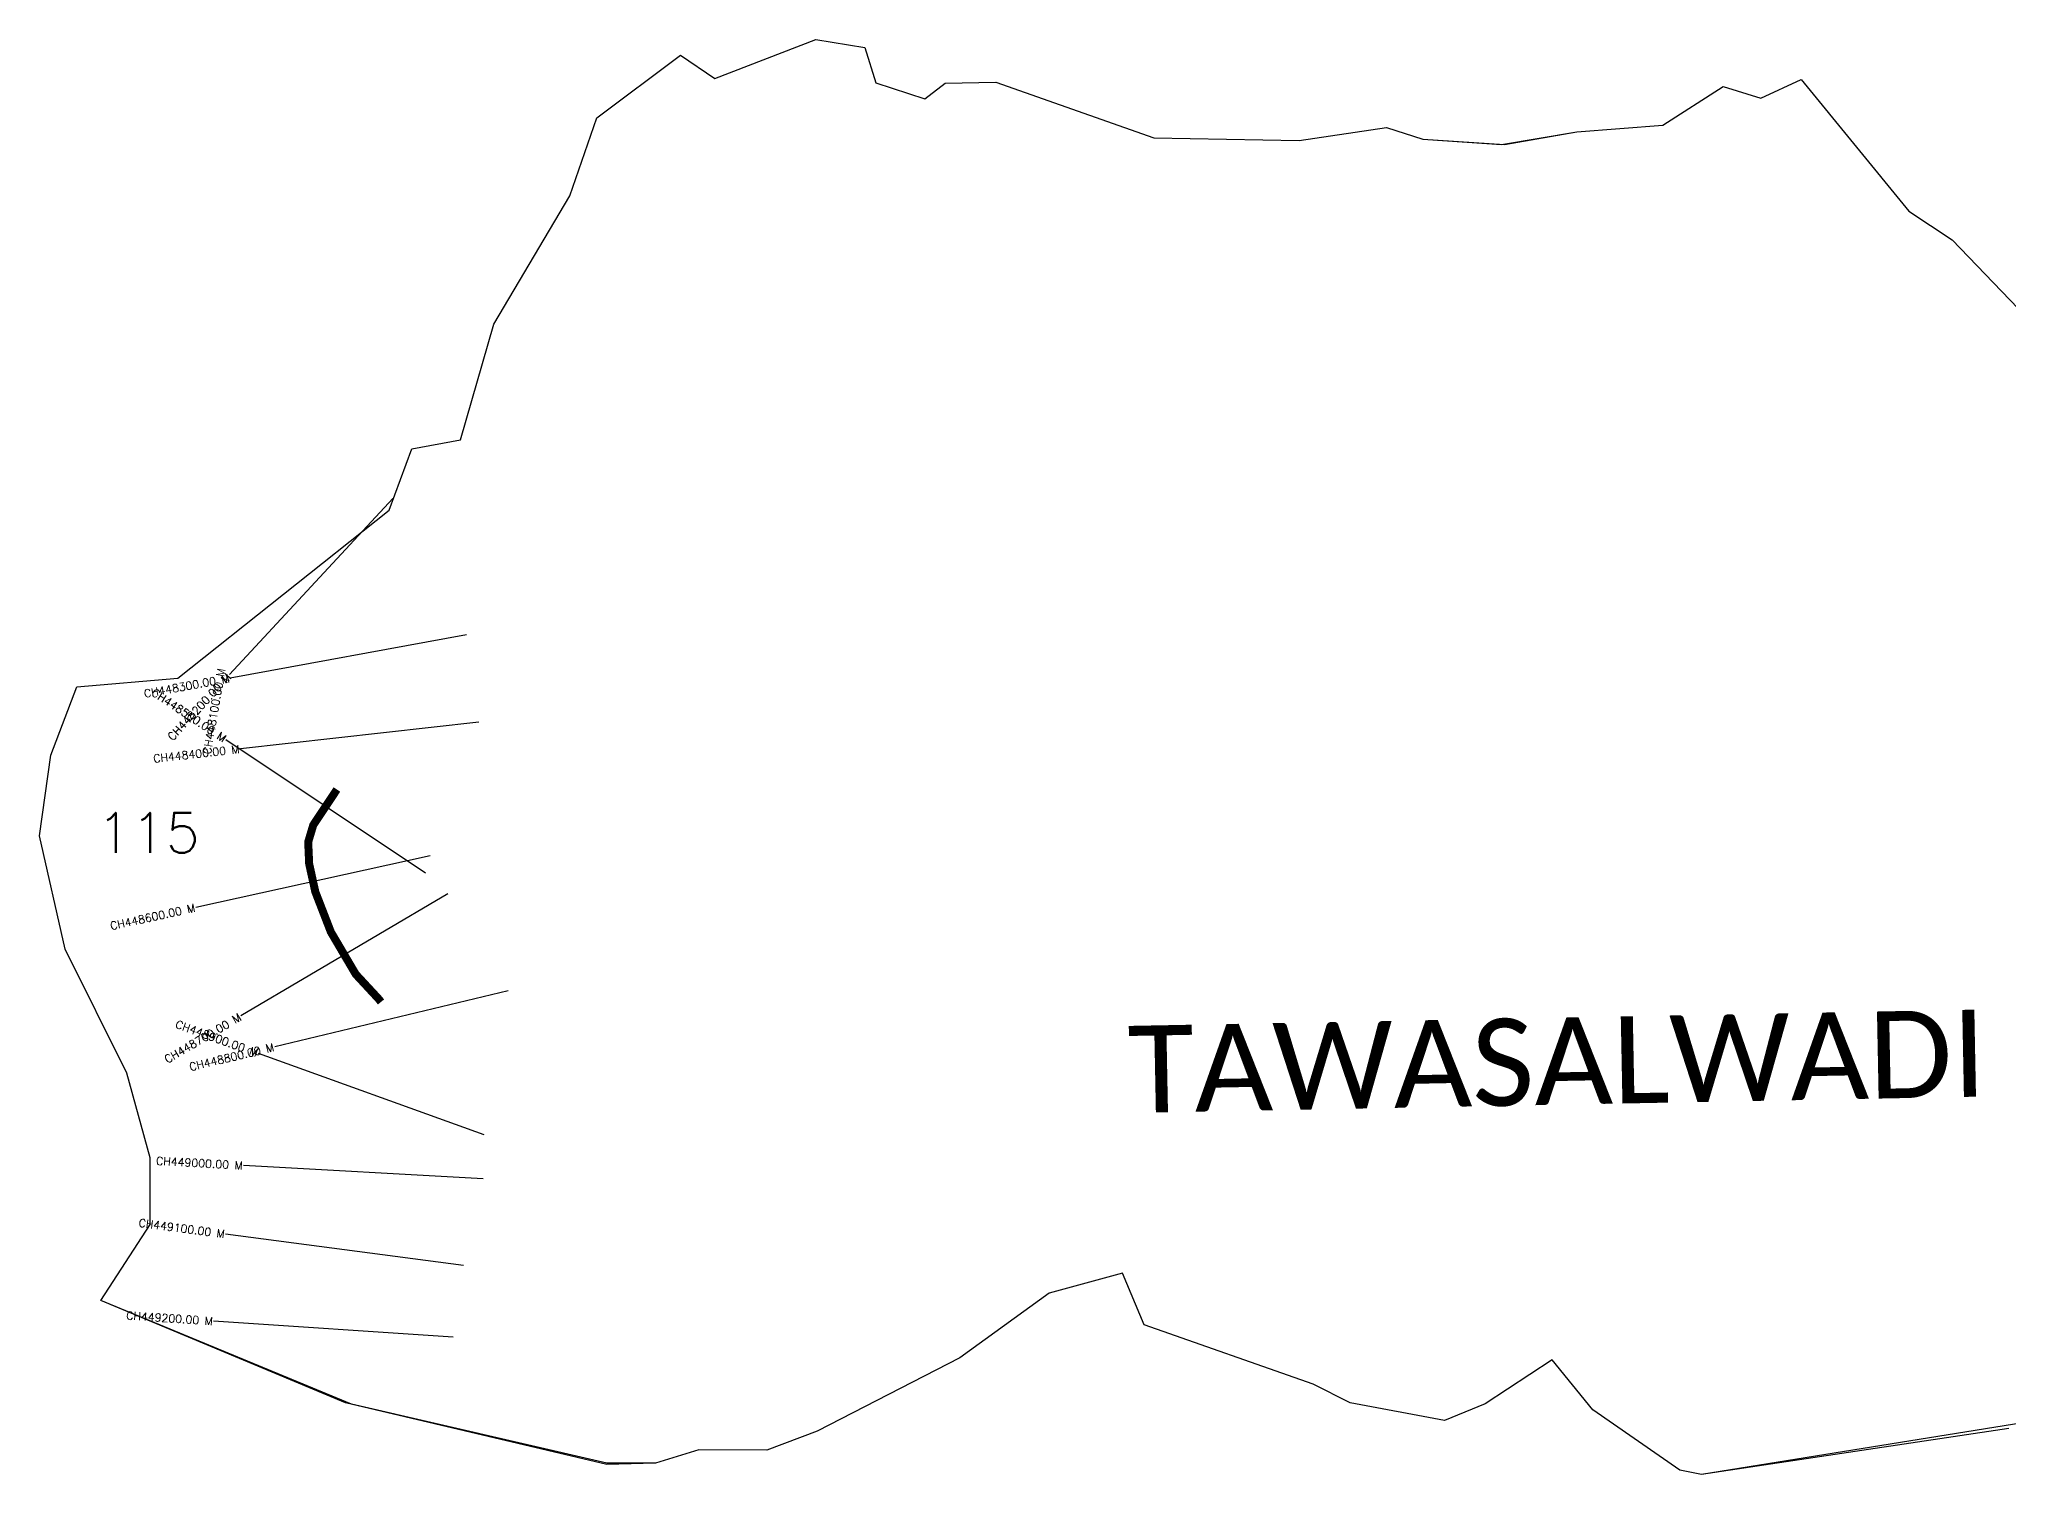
# Model space of a CAD drawing. Header units: metres. Extents: x 312772 to 316848, y 1913888 to 1916183.
# Drawn here: x 312772 to 315232, y 1914390 to 1916183 of the extents above; entities that cross this region are included whole.
import ezdxf
from ezdxf.enums import TextEntityAlignment as Align

# ---------------------------------------------------------------- set-up
doc = ezdxf.new("R2010")
doc.units = ezdxf.units.M
for name, color, linetype in [('CS', 134, 'Continuous'), ('CSMark', 6, 'Continuous'), ('UNPROTECTED', 10, 'Continuous'), ('village', 3, 'Continuous'), ('VILLAGE NAME', 250, 'Continuous')]:
    doc.layers.add(name, color=color, linetype=linetype)
doc.styles.get("Standard").update_dxf_attribs({"font": 'simplex.shx'})

msp = doc.modelspace()

# ---------------------------------------------------------------- linework, layer by layer
at = {"color": 6, "flags": 128}
for points in [[(313468, 1916084.9), (313572.6, 1916163), (313615.5, 1916134), (313741.8, 1916182.8), (313803.2, 1916172.8), (313816.8, 1916128.5), (313878.1, 1916108.5), (313903.4, 1916128.2), (313966.6, 1916129.2), (314164.4, 1916059.7), (314345.6, 1916056.6), (314454.9, 1916072.7), (314500.3, 1916058), (314598.5, 1916051.6), (314692.7, 1916067.3), (314800.2, 1916075.8), (314875.6, 1916123.8), (314922.7, 1916109.2), (314973, 1916132.6), (315107.7, 1915968.2), (315161.6, 1915932.5), (315285.7, 1915803.8)], [(315332.8, 1914467.9), (314848.6, 1914390.1), (314821.5, 1914395.7), (314712.7, 1914471), (314661.9, 1914533.4), (314578.3, 1914478.5), (314527.3, 1914457.8), (314409.5, 1914479.7), (314363.1, 1914503.1), (314152.3, 1914577.1), (314125.2, 1914641.8), (314033.3, 1914616.8), (313921.8, 1914536.1), (313743.3, 1914444.3), (313680.6, 1914420.6), (313595.7, 1914420.9), (313541.3, 1914404.2), (313480.5, 1914404.2), (313161.6, 1914478.2), (312848.4, 1914607.6), (312910.2, 1914702.4), (312910.1, 1914785.7), (312880.8, 1914891.4), (312803.9, 1915046.5), (312771.6, 1915188), (312785.8, 1915288.7), (312818.2, 1915373.9), (312944.5, 1915385), (313208.8, 1915594.7), (313236.9, 1915671.3), (313297.6, 1915682.7), (313339.3, 1915826.9), (313434.3, 1915987.3), (313468, 1916084.9)]]:
    msp.add_lwpolyline(points, dxfattribs=at)
at = {"layer": 'CS'}
for p, q in [((313213.3, 1915609.2), (313009.1, 1915389.5)), ((313305.1, 1915439.2), (313010, 1915385.1)), ((313320.9, 1915329.9), (313022.7, 1915296.5)), ((313254.1, 1915141.5), (313004.5, 1915307.8)), ((313260, 1915163.1), (312967, 1915098.6)), ((313281.9, 1915115.5), (313023.4, 1914963.2)), ((313357.4, 1914994.5), (313065.6, 1914924.6)), ((313327.4, 1914814.4), (313045.2, 1914916.2)), ((313326.2, 1914759.4), (313026.7, 1914776)), ((313301.7, 1914651.2), (313004.3, 1914690.5)), ((313288.7, 1914561.9), (312989.3, 1914581.8))]:
    msp.add_line(p, q, dxfattribs=at)
at = {"layer": 'UNPROTECTED', "const_width": 10, "flags": 128}
msp.add_lwpolyline([(313143.3, 1915245.9), (313139.1, 1915239.4), (313113.8, 1915201.4), (313107.5, 1915180.3), (313108.7, 1915153), (313116.4, 1915118), (313135.8, 1915067.9), (313166.9, 1915015.1), (313195, 1914984.8), (313198.5, 1914980.5)], dxfattribs=at)
at = {"layer": 'village', "color": 3, "true_color": 0x00ff00}
msp.add_polyline3d([(315232.5, 1914447.7, 0), (314848.6, 1914390.1, 0), (314821.5, 1914395.7, 0), (314712.7, 1914471, 0), (314661.9, 1914533.4, 0), (314578.3, 1914478.5, 0), (314527.3, 1914457.8, 0), (314409.5, 1914479.7, 0), (314363.1, 1914503.1, 0), (314152.3, 1914577.1, 0), (314125.2, 1914641.8, 0), (314033.3, 1914616.8, 0), (313921.8, 1914536.1, 0), (313743.3, 1914444.3, 0), (313680.6, 1914420.6, 0), (313595.7, 1914420.9, 0), (313541.3, 1914404.2, 0), (313480.5, 1914402.6, 0), (313154.3, 1914479.9, 0), (312848.4, 1914607.6, 0), (312910.2, 1914702.4, 0), (312910.1, 1914785.7, 0), (312880.8, 1914891.4, 0), (312803.9, 1915046.5, 0), (312771.6, 1915188, 0), (312785.8, 1915288.7, 0), (312818.2, 1915373.9, 0), (312944.5, 1915385, 0), (313208.8, 1915594.7, 0), (313236.9, 1915671.3, 0), (313297.6, 1915682.7, 0), (313339.3, 1915826.9, 0), (313434.3, 1915987.3, 0), (313468, 1916084.9, 0), (313572.6, 1916163, 0), (313615.5, 1916134, 0), (313741.8, 1916182.8, 0), (313803.2, 1916172.8, 0), (313816.8, 1916128.5, 0), (313878.1, 1916108.5, 0), (313903.4, 1916128.2, 0), (313966.6, 1916129.2, 0), (314164.4, 1916059.7, 0), (314345.6, 1916056.6, 0), (314454.9, 1916072.7, 0), (314500.3, 1916058, 0), (314602.3, 1916051.4, 0), (314692.7, 1916067.3, 0), (314800.2, 1916075.8, 0), (314875.6, 1916123.8, 0), (314922.7, 1916109.2, 0), (314973, 1916132.6, 0), (315107.7, 1915968.2, 0), (315161.6, 1915932.5, 0), (315285.7, 1915803.8, 0)], dxfattribs=at)

# ---------------------------------------------------------------- texts
at = {"insert": (312843.5, 1915216.9), "char_height": 50, "attachment_point": 1}
msp.add_mtext_dynamic_manual_height_columns('115', width=70.183, gutter_width=1, heights=[0], dxfattribs=at)
at = {"layer": 'CSMark'}
for s, rotation, p in [('CH448300.00 M', 10.3953, (313009, 1915384.9)), ('CH448200.00 M', 47.0873, (313008.4, 1915388.8)), ('CH448100.00 M', 80.2782, (312999, 1915397)), ('CH448500.00 M', 326.3249, (313003.7, 1915308.4)), ('CH448400.00 M', 6.3958, (313021.7, 1915296.4)), ('CH448600.00 M', 12.4176, (312966.1, 1915098.4)), ('CH448700.00 M', 30.4979, (313022.5, 1914962.7)), ('CH448900.00 M', 340.1569, (313044.3, 1914916.5)), ('CH448800.00 M', 13.4745, (313064.6, 1914924.3)), ('CH449000.00 M', 356.8224, (313025.7, 1914776.1)), ('CH449100.00 M', 352.4652, (313003.3, 1914690.6)), ('CH449200.00 M', 356.2058, (312988.4, 1914581.8))]:
    msp.add_text(s, height=10, rotation=rotation, dxfattribs=at).set_placement(p, align=Align.MIDDLE_RIGHT)
at = {"layer": 'VILLAGE NAME', "insert": (314130.9, 1914950.5), "char_height": 108.748, "attachment_point": 1, "rotation": 1.1028}
msp.add_mtext_dynamic_manual_height_columns('{\\fCalibri|b0|i0|c0|p34;TAWASALWADI}', width=1571.314, gutter_width=543.7, heights=[0], dxfattribs=at)
msp.add_mtext_dynamic_manual_height_columns('{\\fCalibri|b0|i0|c0|p34;TAWASALWADI}', width=1571.314, gutter_width=543.7, heights=[0], dxfattribs=at)

doc.saveas('drawing.dxf')
